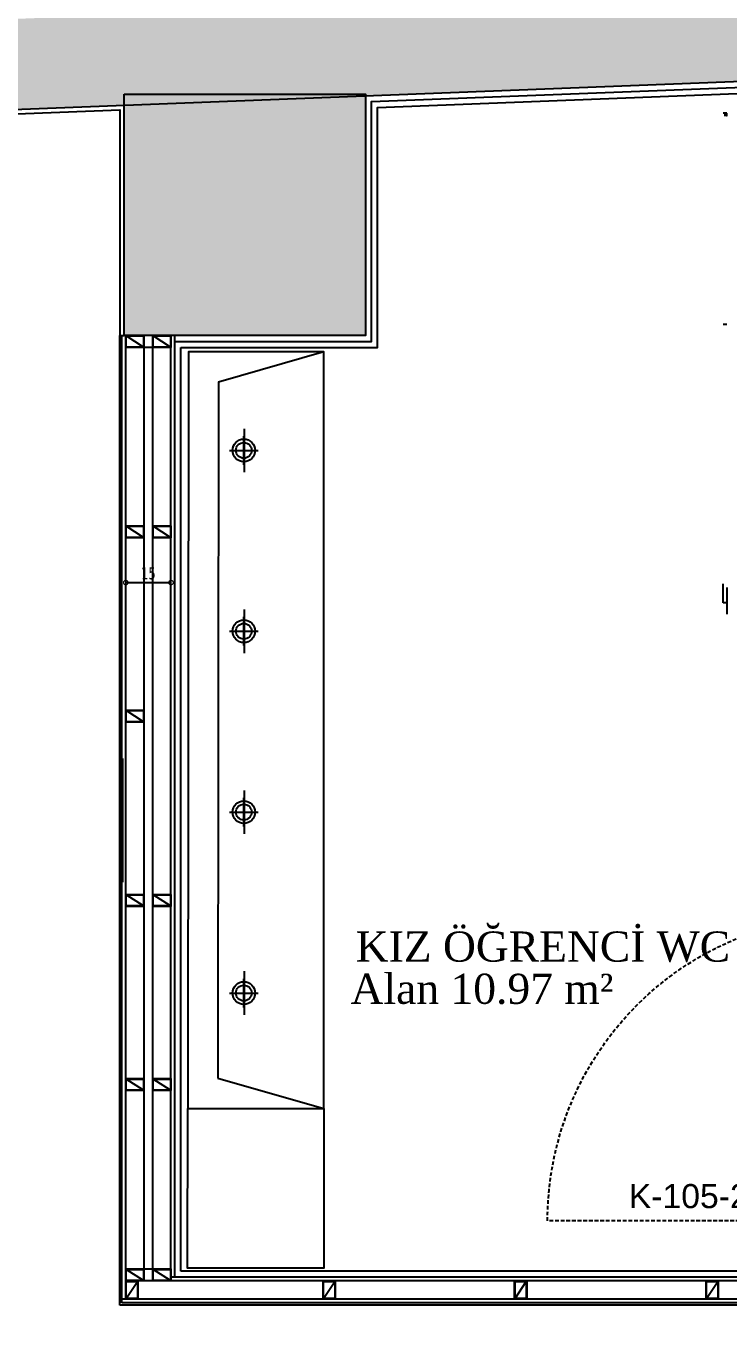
# Model space of a CAD drawing. Header units: millimetres. Extents: x -29311 to -3405, y 28913 to 42880.
# Drawn here: x -9200.2 to -8967, y 36357.8 to 36789.3 of the extents above; entities that cross this region are included whole.
import ezdxf
from ezdxf.enums import TextEntityAlignment as Align

# ---------------------------------------------------------------- set-up
doc = ezdxf.new("R2010")
doc.units = ezdxf.units.MM
for name, pattern in [('ACAD_ISO07W100', [3, 0, -3]), ('AM_DIN_G_W050', [13.75, 9.75, -1.5, 1, -1.5]), ('HIDDEN', [0.375, 0.25, -0.125])]:
    doc.linetypes.add(name, pattern=pattern)
for name, color, linetype in [('A-BA', 1, 'Continuous'), ('A-DUVAR-ALCIPAN', 9, 'Continuous'), ('A-DUVAR-ALCIPAN-CELIK', 144, 'Continuous'), ('A-KAPI-AHSAP', 245, 'Continuous'), ('A-KAPI-AKSESUAR', 206, 'Continuous'), ('A-KAPI-METAL', 84, 'Continuous'), ('A-KAPI-PROFIL', 206, 'Continuous'), ('A-KAPLAMA-AHSAP', 34, 'Continuous'), ('A-KAPLAMA-SERAMIK', 31, 'Continuous'), ('A-OLCU-IC', 126, 'Continuous'), ('A-SIVA-ALCIPAN', 247, 'Continuous'), ('A-SIVA-IC', 97, 'Continuous'), ('A-TEFRIS-SABIT', 177, 'Continuous'), ('A-YAZI', 136, 'Continuous'), ('level', 10, 'Continuous')]:
    doc.layers.add(name, color=color, linetype=linetype)
doc.layers.add('acilis-yonu', color=222, linetype='ACAD_ISO07W100', lineweight=15)
doc.layers.add('tarama-betonarme', color=252, linetype='Continuous', lineweight=13)
doc.styles.add('Dimension Text', font='tahoma.ttf', dxfattribs={"width": 0.8})
doc.styles.get("Standard").update_dxf_attribs({"font": 'arial.ttf'})
doc.styles.add('YAZ', font='times.ttf', dxfattribs={"height": 0.12})
doc.styles.add('YAZ-50', font='times.ttf', dxfattribs={"width": 0.9})
doc.dimstyles.new('AYG-OLCU 1 to 2', dxfattribs={"dimtxt": 4, "dimasz": 3, "dimexe": 1.5, "dimexo": 1, "dimgap": 1, "dimtad": 1, "dimdec": 0, "dimdsep": 46, "dimtxsty": 'Dimension Text', "dimblk": 'DOTSMALL', "dimcen": 0, "dimclrd": 256, "dimclre": 256, "dimclrt": 256, "dimadec": 0, "dimazin": 0, "dimtfac": 1, "dimtdec": 0, "dimtofl": 0, "dimtmove": 1, "dimatfit": 3, "dimfxl": 1, "dimarcsym": 0})
pattern_1 = [(45, (-57572.966, 50245.5134), (-4.4194174, 4.4194174), []), (45, (-57568.547, 50245.5134), (-4.4194174, 4.4194174), [7.8125, -1.5625, 0, -1.5625])]

# ---------------------------------------------------------------- blocks, each defined once
blk = doc.blocks.new('LV')
at = {"layer": 'A-TEFRIS-SABIT', "color": 4, "linetype": 'AM_DIN_G_W050', "ltscale": 2}
for p, q in [((82816.55, 16380.21), (82816.55, 16394.65)), ((82816.3, 16382.68), (82816.3, 16392.21)), ((82811.53, 16387.45), (82821.07, 16387.45)), ((82816.55, 16320.21), (82816.55, 16334.65)), ((82816.3, 16322.68), (82816.3, 16332.21)), ((82811.53, 16327.45), (82821.07, 16327.45)), ((82816.55, 16260.21), (82816.55, 16274.65)), ((82816.3, 16262.68), (82816.3, 16272.21)), ((82811.53, 16267.45), (82821.07, 16267.45)), ((82816.55, 16200.21), (82816.55, 16214.65)), ((82816.3, 16202.68), (82816.3, 16212.21)), ((82811.53, 16207.45), (82821.07, 16207.45))]:
    blk.add_line(p, q, dxfattribs=at)
at = {"layer": 'A-TEFRIS-SABIT'}
for points in [[(82797.69, 16169.2), (82842.82, 16169.2), (82842.82, 16420.1), (82797.96, 16420.1)], [(82807.7, 16179.2), (82842.82, 16169.2), (82842.82, 16420.1), (82807.95, 16410.1)]]:
    blk.add_lwpolyline(points, close=True, dxfattribs=at)
for centre, radius in [((82816.3, 16387.45), 3.75), ((82816.3, 16387.45), 2.6), ((82816.3, 16327.45), 3.75), ((82816.3, 16327.45), 2.6), ((82816.3, 16267.45), 3.75), ((82816.3, 16267.45), 2.6), ((82816.3, 16207.45), 3.75), ((82816.3, 16207.45), 2.6)]:
    blk.add_circle(centre, radius, dxfattribs=at)
blk = doc.blocks.new('40 60')
at = {"layer": 'A-DUVAR-ALCIPAN-CELIK'}
for points in [[(82132.16, 6001.66), (82132.16, 6007.66), (82128.16, 6007.66), (82128.16, 6001.66)], [(82132.01, 6001.81), (82132.01, 6007.51), (82128.31, 6007.51), (82128.31, 6001.81)]]:
    blk.add_lwpolyline(points, close=True, dxfattribs=at)
blk.add_lwpolyline([(82128.31, 6007.51), (82132.01, 6001.81)], dxfattribs=at)
blk = doc.blocks.new('A$C1989330F')
at = {"layer": 'A-KAPI-AKSESUAR'}
blk.add_lwpolyline([(27.5, 0), (-27.5, 0), (-27.5, -8), (27.5, -8)], close=True, dxfattribs=at)
blk.add_lwpolyline([(-125, -45), (-20, -45, 0.414214), (-10, -35), (-10, -8), (10, -8), (10, -32, -0.414214), (-23, -65), (-125, -65)], format="xyb", close=True, dxfattribs=at)
blk = doc.blocks.new('*U511')
at = {"ltscale": 12}
h = blk.add_hatch(dxfattribs=at)
h.set_pattern_fill('ANSI31', color=8, scale=5, angle=45)
h.set_pattern_definition([(90, (47.96, 20), (-15.875, 3e-15), [])])
h.paths.add_polyline_path([(1004, -130), (44, -130), (44, -160), (1004, -160)])
at = {"color": 8, "linetype": 'HIDDEN', "ltscale": 50}
blk.add_lwpolyline([(12.6, -176.2), (12.6, -1188.5, 0.417281), (1024.9, -165.6)], format="xyb", dxfattribs=at)
at = {"layer": 'A-KAPI-AHSAP'}
for points in [[(44, -165), (34, -165), (34, -148), (34, -148), (34, -125), (44, -125), (44, -165)], [(44, -125), (1004, -125)], [(1004, -165), (1004, -125), (1014, -125), (1014, -165), (1014, -165), (1014, -165), (1004, -165)], [(1004, -165), (44, -165)]]:
    blk.add_lwpolyline(points, dxfattribs=at)
blk.add_lwpolyline([(1004, -130), (44, -130), (44, -160), (1004, -160)], close=True, dxfattribs=at)
at = {"layer": 'A-KAPI-AKSESUAR'}
for radius in [10, 5, 4]:
    blk.add_circle((12, -175), radius, dxfattribs=at)
at = {"layer": 'A-KAPI-METAL'}
for points in [[(-29, -21.2), (39, -21.2, -0.414214), (40, -22.2), (40, -95.9), (38, -95.9), (38, -23.7, 0.414214), (37.5, -23.2), (-27.5, -23.2, 0.414214), (-28, -23.7), (-28, -35.2, 0.414214), (-27.5, -35.7), (-20, -35.7), (-20, -37.7), (-29, -37.7, -0.414214), (-30, -36.7), (-30, -22.2, -0.414214)], [(1077, -21.2), (1009, -21.2, 0.414214), (1008, -22.2), (1008, -95.9), (1010, -95.9), (1010, -23.7, -0.414214), (1010.5, -23.2), (1075.5, -23.2, -0.414214), (1076, -23.7), (1076, -35.2, -0.414214), (1075.5, -35.7), (1068, -35.7), (1068, -37.7), (1077, -37.7, 0.414214), (1078, -36.7), (1078, -22.2, 0.414214)], [(-30, -151, -0.414214), (-29, -150), (-20, -150), (-20, -152), (-27.5, -152, 0.414214), (-28, -152.5), (-28, -162.5, 0.414214), (-27.5, -163), (26.5, -163, 0.414214), (27, -162.5), (27, -105, -0.414214), (28.2, -104), (41, -104, -0.414154), (42, -105), (42, -119.5), (42, -82.6), (42, -68.4), (42, -82.6), (40, -82.6), (40, -68.4, -1), (44, -68.4), (44, -119.8, -0.934642), (40, -119.5), (40, -106.5, 0.414214), (39.5, -106), (29.5, -106, 0.414214), (29, -106.5), (29, -164, -0.414214), (28, -165), (-29, -165, -0.414214), (-30, -164)], [(1078, -151, 0.414214), (1077, -150), (1068, -150), (1068, -152), (1075.5, -152, -0.414214), (1076, -152.5), (1076, -162.5, -0.414214), (1075.5, -163), (1021.5, -163, -0.414214), (1021, -162.5), (1021, -104, 0.414214), (1019.7, -103), (1007, -103, 0.414154), (1006, -104), (1005.9, -119.5), (1006, -82.6), (1006, -68.4), (1006, -82.6), (1008, -82.6), (1008, -68.4, 1), (1004, -68.4), (1004, -119.8, 0.938583), (1007.9, -119.5), (1008, -105.5, -0.414214), (1008.5, -105), (1018.4, -105, -0.414214), (1019, -105.5), (1019, -164, 0.414214), (1020, -165), (1077, -165, 0.414214), (1078, -164)]]:
    blk.add_lwpolyline(points, format="xyb", close=True, dxfattribs=at)
at = {"layer": 'A-KAPI-PROFIL'}
for points in [[(16.5, -100.9), (27.5, -70.4), (27.5, -36.5), (37.5, -36.5), (37.5, -72.2), (25.9, -104.3), (25.9, -163), (16.5, -163)], [(1031.5, -100.9), (1020.5, -70.4), (1020.5, -43.8), (1010.5, -43.8), (1010.5, -72.2), (1022.1, -104.3), (1022.1, -163), (1031.5, -163)]]:
    blk.add_lwpolyline(points, close=True, dxfattribs=at)
for points in [[(36.5, -36.8), (37.5, -36.8), (37.5, -52.5), (29.6, -66.1), (29.6, -89.8), (36.6, -89.8), (36.6, -90.8), (28.6, -90.8), (28.6, -65.8), (36.5, -52.2), (36.5, -36.8)], [(1011.5, -36.8), (1010.5, -36.8), (1010.5, -52.5), (1018.3, -66.1), (1018.3, -89.8), (1011.3, -89.8), (1011.3, -90.8), (1019.3, -90.8), (1019.3, -65.8), (1011.5, -52.2), (1011.5, -36.8)]]:
    blk.add_lwpolyline(points, dxfattribs=at)
at = {"layer": 'A-KAPI-PROFIL', "color": 8}
for points in [[(39.7, -111.2, 0.414214), (37.7, -109.2), (31.3, -109.2, 0.414214), (29.3, -111.2), (29.3, -122, 0.414214), (31.3, -124), (45.3, -124, 0.414214), (46.3, -123), (46.3, -120, 1), (44.3, -120), (44.3, -121.5), (39.7, -121.5)], [(1018.7, -111.2, 0.414214), (1016.7, -109.2), (1010.2, -109.2, 0.414214), (1008.2, -111.2), (1008.2, -121.5), (1003.7, -121.5), (1003.7, -120, 1), (1001.7, -120), (1001.7, -123, 0.414214), (1002.7, -124), (1014, -124), (1016.7, -124, 0.414214), (1018.7, -122)]]:
    blk.add_lwpolyline(points, format="xyb", close=True, dxfattribs=at)
at = {"layer": 'DEFPOINTS', "linetype": 'ByBlock', "ltscale": 12}
for p, q in [((0, -37.7), (0, -150)), ((1048, -37.7), (1048, -125))]:
    blk.add_line(p, q, dxfattribs=at)
at = {"ltscale": 12, "xscale": -1, "rotation": 180}
blk.add_blockref('A$C1989330F', (916, -125), dxfattribs=at)
at = {"ltscale": 12}
blk.add_blockref('A$C1989330F', (916, -165), dxfattribs=at)
blk = doc.blocks.new('_DotSmall')
at = {"color": 0, "linetype": 'ByBlock', "const_width": 0.5}
blk.add_lwpolyline([(-0.0625, 0, 1), (0.0625, 0, 1)], format="xyb", close=True, dxfattribs=at)
blk = doc.blocks.new('*D246')
at = {"layer": 'A-OLCU-IC', "lineweight": -2, "transparency": 16777216}
for p, q in [((-9167.14, 36601.54), (-9167.14, 36606.17)), ((-9167.14, 36604.67), (-9152.14, 36604.67)), ((-9152.14, 36601.54), (-9152.14, 36606.17))]:
    blk.add_line(p, q, dxfattribs=at)
at = {"layer": 'DEFPOINTS', "color": 0, "transparency": 16777216}
for p in [(-9152.14, 36604.67), (-9167.14, 36600.54), (-9152.14, 36600.54)]:
    blk.add_point(p, dxfattribs=at)
at = {"layer": 'A-OLCU-IC', "lineweight": -2, "transparency": 16777216, "xscale": 3, "yscale": 3, "zscale": 3, "rotation": 180}
blk.add_blockref('_DotSmall', (-9167.14, 36604.67), dxfattribs=at)
at = {"layer": 'A-OLCU-IC', "lineweight": -2, "transparency": 16777216, "xscale": 3, "yscale": 3, "zscale": 3}
blk.add_blockref('_DotSmall', (-9152.14, 36604.67), dxfattribs=at)
at = {"layer": 'A-OLCU-IC', "transparency": 16777216, "insert": (-9159.64, 36607.72), "char_height": 4, "attachment_point": 5, "style": 'Dimension Text'}
blk.add_mtext('15', dxfattribs=at)

msp = doc.modelspace()

# ---------------------------------------------------------------- hatches: boundary and pattern name
at = {"layer": 'tarama-betonarme'}
h = msp.add_hatch(dxfattribs=at)
h.set_pattern_fill('ANSI35', color=256, scale=25, style=0)
h.set_pattern_definition(pattern_1)
h.paths.add_polyline_path([(-10481.78, 34895.54), (-10717.69, 36702.95), (-5913.13, 36889.18), (-5531.42, 34913.14)], flags=16)
h.paths.add_polyline_path([(-10508.1, 34865.45), (-10751.69, 36731.65), (-5888.56, 36920.15), (-5495.1, 34883.26)])
h = msp.add_hatch(dxfattribs=at)
h.set_pattern_fill('ANSI35', color=256, scale=25, style=0)
h.set_pattern_definition(pattern_1)
h.paths.add_polyline_path([(-7507.64, 36766.65), (-7427.64, 36766.65), (-7427.64, 36686.65), (-7507.64, 36686.65)])
h.paths.add_polyline_path([(-8337.64, 36766.65), (-8257.64, 36766.65), (-8257.64, 36686.65), (-8337.64, 36686.65)])
h.paths.add_polyline_path([(-9167.64, 36766.65), (-9087.64, 36766.65), (-9087.64, 36686.65), (-9167.64, 36686.65)])
h.paths.add_polyline_path([(-5962.14, 36766.65), (-5882.14, 36766.65), (-5882.14, 36686.65), (-5962.14, 36686.65)])
h = msp.add_hatch(dxfattribs=at)
h.set_pattern_fill('ANSI35', color=256, scale=25, style=0)
h.set_pattern_definition([(45, (-57572.966, 50245.5134), (-4.4194174, 4.4194174), []), (45, (-57568.547, 50245.5134), (-4.4194174, 4.4194174), [7.8125, -1.5625, 0, -1.5625])])
h.paths.add_polyline_path([(-7507.64, 36766.65), (-7427.64, 36766.65), (-7427.64, 36686.65), (-7507.64, 36686.65)])
h.paths.add_polyline_path([(-8337.64, 36766.65), (-8257.64, 36766.65), (-8257.64, 36686.65), (-8337.64, 36686.65)])
h.paths.add_polyline_path([(-9167.64, 36766.65), (-9087.64, 36766.65), (-9087.64, 36686.65), (-9167.64, 36686.65)])
h.paths.add_polyline_path([(-5882.14, 36728.78), (-5889.46, 36766.65), (-5962.14, 36766.65), (-5962.14, 36686.65), (-5882.14, 36686.65)])

# ---------------------------------------------------------------- linework, layer by layer
at = {"layer": 'A-BA'}
msp.add_line((-9822.14, 36737.66), (-5887.39, 36890.17), dxfattribs=at)
msp.add_lwpolyline([(-9167.64, 36766.65), (-9087.64, 36766.65), (-9087.64, 36686.65), (-9167.64, 36686.65)], close=True, dxfattribs=at)
at = {"layer": 'A-DUVAR-ALCIPAN'}
for p, q in [((-9168.39, 36365.77), (-9168.39, 36686.64)), ((-9167.14, 36367.02), (-9167.14, 36686.65)), ((-9152.14, 36373.02), (-9152.14, 36686.65)), ((-9150.89, 36374.27), (-9150.89, 36686.65)), ((-8920.14, 36374.27), (-9152.14, 36374.27)), ((-8910.14, 36373.02), (-9161.14, 36373.02)), ((-8814.26, 36367.02), (-9168.39, 36367.02)), ((-8813.01, 36365.77), (-9168.39, 36365.77))]:
    msp.add_line(p, q, dxfattribs=at)
at = {"layer": 'A-DUVAR-ALCIPAN-CELIK'}
msp.add_lwpolyline([(-9161.14, 36377.02), (-9158.14, 36377.02), (-9158.14, 36682.64), (-9161.14, 36682.64)], close=True, dxfattribs=at)
at = {"layer": 'A-KAPLAMA-AHSAP'}
for p, q in [((-8967.72, 36760.41), (-8968.92, 36760.41)), ((-8968.32, 36760.41), (-8968.92, 36760.41)), ((-8968.32, 36759.41), (-8968.32, 36760.41)), ((-8967.72, 36759.41), (-8967.72, 36760.41)), ((-8968.92, 36690.42), (-8967.72, 36690.42)), ((-8968.92, 36598.01), (-8968.92, 36604.22)), ((-8967.72, 36603.02), (-8967.72, 36594.22)), ((-8967.68, 36598.01), (-8968.92, 36598.01)), ((-8968.32, 36598.01), (-8968.92, 36598.01))]:
    msp.add_line(p, q, dxfattribs=at)
at = {"layer": 'A-KAPLAMA-SERAMIK', "ltscale": 0.1}
for p, q in [((-9148.89, 36376.27), (-9148.89, 36682.64)), ((-8923.39, 36376.27), (-9148.89, 36376.27))]:
    msp.add_line(p, q, dxfattribs=at)
msp.add_lwpolyline([(-9148.89, 36682.64), (-9083.64, 36682.64), (-9083.64, 36762.28), (-8836.51, 36771.86)], dxfattribs=at)
at = {"layer": 'A-SIVA-ALCIPAN'}
for p, q in [((-9169.14, 36686.65), (-9169.14, 36376.27)), ((-9169.14, 36365.02), (-9169.14, 36686.65))]:
    msp.add_line(p, q, dxfattribs=at)
msp.add_lwpolyline([(-8912.14, 36375.02), (-8812.26, 36375.02), (-8812.26, 36365.02), (-9169.14, 36365.02)], dxfattribs=at)
at = {"layer": 'A-SIVA-IC'}
for points in [[(-9150.89, 36684.64), (-9085.64, 36684.64), (-9085.64, 36764.2), (-8824.51, 36774.33)], [(-10022.14, 36710.15), (-9820.64, 36710.15), (-9820.64, 36736.22), (-9169.14, 36761.47), (-9169.14, 36686.65)], [(-9169.14, 36686.64), (-9167.64, 36686.64)]]:
    msp.add_lwpolyline(points, dxfattribs=at)
at = {"layer": 'A-TEFRIS-SABIT'}
msp.add_line((-9168.09, 36505.34), (-9168.09, 36546.34), dxfattribs=at)
msp.add_line((-9168.09, 36505.34), (-9168.09, 36546.34), dxfattribs=at)
msp.add_lwpolyline([(-9101.45, 36430.27), (-9101.45, 36377.27), (-9146.65, 36377.27), (-9146.59, 36430.27)], dxfattribs=at)
at = {"layer": 'acilis-yonu'}
msp.add_line((-8967.72, 36759.41), (-8968.32, 36759.41), dxfattribs=at)

# ---------------------------------------------------------------- block references
at = {"layer": 'A-DUVAR-ALCIPAN-CELIK', "xscale": -1}
for p, rotation in [((-15168.8, -45445.52), 270), ((-15159.8, -45445.52), 270), ((-15168.8, -45508.64), 270), ((-15159.8, -45508.64), 270), ((-15168.8, -45569.77), 270), ((-15168.8, -45630.89), 270), ((-15159.8, -45630.89), 270), ((-15168.8, -45692.01), 270), ((-15159.8, -45692.01), 270), ((-15168.8, -45755.14), 270), ((-15159.8, -45755.14), 270), ((-91295.3, 42374.68), 180), ((-91229.8, 42374.68), 180), ((-91166.3, 42374.68), 180), ((-91102.8, 42374.68), 180)]:
    msp.add_blockref('40 60', p, dxfattribs=dict(at, rotation=rotation))
at = {"layer": 'A-KAPI-AHSAP', "xscale": -0.1, "yscale": 0.1, "zscale": 0.1, "rotation": 270}
msp.add_blockref('*U511', (-8908.38, 36391.68), dxfattribs=at)
at = {"layer": 'A-TEFRIS-SABIT'}
msp.add_blockref('LV', (-91944.28, 20261.08), dxfattribs=at)

# ---------------------------------------------------------------- texts
at = {"layer": 'A-YAZI'}
for s, style, p in [('KIZ ÖĞRENCİ WC', 'YAZ', (-9028.76, 36478.95)), ('Alan 10.97 m²', 'YAZ-50', (-9048.97, 36464.94))]:
    msp.add_text(s, height=10, dxfattribs=dict(at, style=style)).set_placement(p, align=Align.CENTER)
at = {"layer": 'level', "insert": (-9000.27, 36405.18), "char_height": 8, "width": 13.9869, "attachment_point": 1}
msp.add_mtext('K-105-240', dxfattribs=at)

# ---------------------------------------------------------------- dimensions: what is measured, and where the dimension line sits
at = {"layer": 'A-OLCU-IC'}
dim = msp.add_linear_dim(base=(-9152.14, 36604.67), p1=(-9167.14, 36600.54), p2=(-9152.14, 36600.54), dimstyle='AYG-OLCU 1 to 2', override={"dimfxl": 30, "dimfxlon": 1}, dxfattribs=at)
dim.commit()
dim.dimension.update_dxf_attribs({"geometry": '*D246', "text_midpoint": (-9159.64, 36607.72)})

doc.saveas('drawing.dxf')
